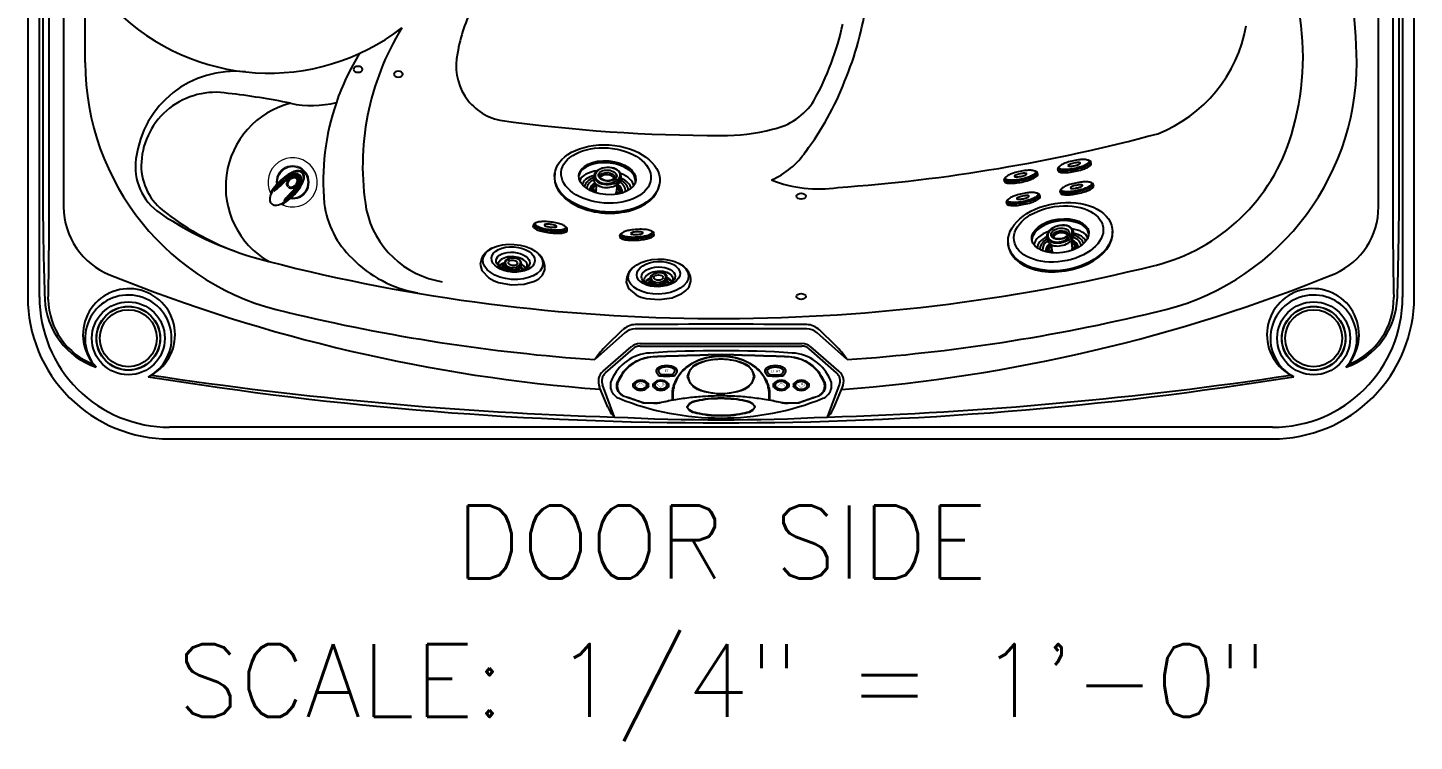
# Model space of a CAD drawing. Extents: x 648 to 724, y 789 to 934.
# Drawn here: x 648 to 724, y 789 to 828.2 of the extents above; entities that cross this region are included whole.
import ezdxf
from ezdxf.enums import TextEntityAlignment as Align

# ---------------------------------------------------------------- set-up
doc = ezdxf.new("R2010")
doc.units = 0
doc.header["$MEASUREMENT"] = 0
for name, color, linetype in [('1', 4, 'Continuous'), ('1_CYAN', 4, 'Continuous'), ('2', 7, 'Continuous'), ('DIM', 3, 'Continuous')]:
    doc.layers.add(name, color=color, linetype=linetype)
doc.styles.add('SIMPLEX', font='simplex')

# ---------------------------------------------------------------- blocks, each defined once
blk = doc.blocks.new('AIRVALVE')
at = {"layer": '1', "color": 3}
for points in [[(0, -0.361, -0.315142), (-0.226, -0.203, -0.18995), (-0.227, 0.196, -0.321841), (0, 0.358, -0.321841)], [(0, -0.301, -0.313827), (-0.177, -0.179, -0.191301), (-0.177, 0.18, -0.313824), (0, 0.302, -0.313824)], [(0, -0.361, 0.315142), (0.226, -0.203, 0.18995), (0.226, 0.196, 0.321841), (0, 0.358, 0.321841)], [(0, -0.301, 0.313827), (0.176, -0.179, 0.191301), (0.177, 0.18, 0.313824), (0, 0.302, 0.313824)]]:
    blk.add_lwpolyline(points, format="xyb", dxfattribs=at)
at = {"layer": '1', "color": 2, "linetype": 'Continuous', "lineweight": 0}
for centre, start, end in [((-0.001, 0), 89.9806, 250.90392), ((0, 0), 289.09608, 90.0194)]:
    blk.add_arc(centre, 1.35, start, end, dxfattribs=at)
at = {"layer": '1', "color": 3, "lineweight": 0}
for centre, radius, start, end in [((-0.001, 0), 0.904, 89.97102, 234.01576), ((-0.001, 0), 0.846, 89.96905, 230.78501), ((0, 0), 0.904, 305.98424, 90.02898), ((0, 0), 0.846, 309.21499, 90.03095)]:
    blk.add_arc(centre, radius, start, end, dxfattribs=at)
at = {"layer": '1', "color": 3}
for centre, radius, start, end in [((-0.001, 0.449), 0.316, 89.94361, 140.76635), ((0, 0.449), 0.316, 39.23365, 90.05639), ((2.301, -0.493), 2.841, 162.11396, 183.2782), ((1.83, -0.428), 2.334, 157.81693, 183.07476), ((0.288, 0.156), 0.727, 137.31549, 162.11396), ((0.861, -0.196), 1.249, 149.36098, 174.27523), ((0.285, 0.168), 0.679, 134.65354, 155.22065), ((-4.441, 0.724), 4.188, 348.96815, 350.97569), ((0.802, -0.203), 1.125, 159.56857, 175.73155), ((0.319, -0.032), 0.632, 154.59839, 170.97569), ((0.075, 0.068), 0.349, 134.63006, 159.56857), ((0.537, -0.136), 0.873, 146.16875, 154.59839), ((-0.001, 0.314), 0.247, 89.91472, 149.36098), ((-0.001, 0.458), 0.271, 89.8214, 134.65354), ((0, 0.224), 0.227, 90.0848, 146.16875), ((0.016, 0.128), 0.266, 93.75228, 134.63006), ((0, 0.458), 0.271, 45.34646, 90.1786), ((0, 0.314), 0.247, 30.63902, 90.08528), ((-0.001, 0.224), 0.227, 33.83125, 89.9152), ((-0.017, 0.128), 0.266, 45.36994, 86.24772), ((-0.076, 0.068), 0.349, 20.43143, 45.36994), ((-0.538, -0.136), 0.873, 25.40161, 33.83125), ((-0.286, 0.168), 0.679, 24.77935, 45.34646), ((-0.862, -0.196), 1.249, 5.72477, 30.63902), ((-0.289, 0.156), 0.727, 17.88604, 42.68451), ((-0.319, -0.032), 0.632, 9.02431, 25.40161), ((-0.803, -0.203), 1.125, 4.26845, 20.43143), ((4.441, 0.724), 4.188, 189.02431, 191.03185), ((-1.831, -0.428), 2.334, 356.92524, 22.18307), ((-2.301, -0.493), 2.841, 356.7218, 17.88604), ((2.713, -0.478), 3.255, 184.45422, 194.17781), ((2.224, -0.515), 2.725, 180.81595, 195.49048), ((4.917, -0.603), 5.325, 174.27523, 183.12651), ((-6.839, -0.536), 6.484, 355.74511, 1.00015), ((-2.094, -0.715), 1.752, 350.21737, 359.77232), ((2.459, -0.449), 2.815, 172.41759, 179.46911), ((10.219, -0.764), 10.561, 178.1966, 179.77232), ((6.947, -0.661), 7.288, 175.73155, 178.1966), ((-6.948, -0.661), 7.288, 1.8034, 4.26845), ((-2.46, -0.449), 2.815, 0.53089, 7.58241), ((-10.22, -0.764), 10.561, 0.22768, 1.8034), ((2.093, -0.715), 1.752, 180.22768, 189.78263), ((6.838, -0.536), 6.484, 178.99985, 184.25489), ((-4.918, -0.603), 5.325, 356.87349, 5.72477), ((-2.225, -0.515), 2.725, 344.50952, 359.18405), ((-2.714, -0.478), 3.255, 345.82219, 355.54578), ((-0.438, -1.262), 0.0149, 250.80834, 302.59821), ((-0.438, -1.261), 0.0152, 302.50143, 335.00195), ((-0.414, -1.27), 0.0106, 81.60454, 167.3023), ((-0.445, -1.375), 0.119, 70.118, 74.27861), ((-0.41, -1.276), 0.0151, 21.31497, 66.32225), ((0.207, -1.099), 0.626, 193.27132, 228.31787), ((0.602, -0.839), 1.003, 183.12651, 190.4498), ((-0.355, -1.015), 0.0297, 190.4498, 209.09317), ((-0.338, -1.006), 0.0492, 209.09317, 215.39782), ((-0.376, -1.032), 0.00301, 215.39782, 350.87789), ((-0.409, -1.014), 0.0406, 333.00102, 349.59221), ((-0.208, -1.099), 0.626, 311.68213, 346.72868), ((0.408, -1.014), 0.0406, 190.40779, 206.99898), ((0.375, -1.032), 0.00301, 189.12211, 324.60218), ((0.337, -1.006), 0.0492, 324.60218, 330.90683), ((0.354, -1.015), 0.0297, 330.90683, 349.5502), ((-0.603, -0.839), 1.003, 349.5502, 356.87349), ((0.409, -1.276), 0.0151, 113.67775, 158.68503), ((0.444, -1.375), 0.119, 105.72139, 109.882), ((0.413, -1.27), 0.0106, 12.6977, 98.39546), ((0.437, -1.261), 0.0152, 204.99805, 237.49857), ((0.437, -1.262), 0.0149, 237.40179, 289.19166), ((-0.001, -1.348), 0.301, 226.35926, 270.08697), ((0, -1.348), 0.301, 269.91303, 313.64074)]:
    blk.add_arc(centre, radius, start, end, dxfattribs=at)
blk = doc.blocks.new('MINI')
at = {"layer": '1', "color": 3}
for p, q in [((0.223, 0.931), (0.327, 0.931)), ((0.391, 0.895), (0.44, 0.828)), ((0.391, 0.895), (0.391, 0.895)), ((0.223, -0.932), (0.327, -0.932)), ((0.327, -0.932), (0.327, -0.932)), ((0.386, -0.902), (0.441, -0.828))]:
    blk.add_line(p, q, dxfattribs=at)
for points in [[(0.223, 0.931, 0.267867), (0.159, 0.895, 0.072378), (0.065, 0.659, 0.034036), (0.019, 0.384, 0.024706), (0, 0, 0.024706), (0.019, -0.384, 0.034036), (0.065, -0.659, 0.072378), (0.159, -0.895, 0.267867), (0.223, -0.932, 0.267867)], [(0.391, 0.895, 0.267867), (0.327, 0.931, 0.267867), (0.264, 0.895, 0.072378), (0.17, 0.659, 0.034036), (0.123, 0.384, 0.024706), (0.104, 0, 0.024706), (0.123, -0.384, 0.034036), (0.17, -0.659, 0.072378), (0.264, -0.895, 0.267867), (0.327, -0.932, 0.267867)], [(0.327, -0.932, 0.238458), (0.386, -0.902, 0.072378)]]:
    blk.add_lwpolyline(points, format="xyb", dxfattribs=at)
for points in [[(0.386, -0.855, 0.267867), (0.445, -0.822, 0.072378), (0.531, -0.605, 0.034036), (0.574, -0.352, 0.024706), (0.591, 0, 0.024706), (0.574, 0.352, 0.034036), (0.531, 0.605, 0.072378), (0.445, 0.822, 0.267867), (0.386, 0.855, 0.267867), (0.328, 0.822, 0.072378), (0.242, 0.605, 0.034036), (0.199, 0.352, 0.024706), (0.182, 0, 0.024706), (0.199, -0.352, 0.034036), (0.242, -0.605, 0.072378), (0.328, -0.822, 0.267867)], [(0.388, 0.343, 0.280852), (0.368, 0.331, 0.066452), (0.337, 0.244, 0.030521), (0.321, 0.143, 0.022038), (0.315, 0.003, 0.022038), (0.321, -0.137, 0.030521), (0.337, -0.238, 0.066452), (0.368, -0.325, 0.280852), (0.388, -0.337, 0.280852), (0.408, -0.325, 0.066452), (0.439, -0.238, 0.030521), (0.454, -0.137, 0.022038), (0.46, 0.003, 0.022038), (0.454, 0.143, 0.030521), (0.439, 0.244, 0.066452), (0.408, 0.331, 0.280852)]]:
    blk.add_lwpolyline(points, format="xyb", close=True, dxfattribs=at)
blk = doc.blocks.new('LJET')
at = {"layer": '1', "color": 3}
for p, q in [((-2.143, -0.4), (-1.929, -0.301)), ((-1.616, -0.328), (-1.229, -0.136)), ((-1.031, -1.293), (-0.779, -1.168)), ((-1.359, -1.649), (-1.204, -1.578))]:
    blk.add_line(p, q, dxfattribs=at)
for centre, radius, start, end in [((-1.185, -0.242), 0.634, 124.3704, 182.45824), ((-1.11, -0.3), 0.54, 121.87447, 179.97239), ((-1.192, -0.272), 0.388, 109.9312, 183.3398), ((-1.168, -0.258), 0.324, 106.95478, 180.16274), ((-0.946, -0.194), 0.359, 144.22679, 174.98651), ((-1.95, -0.383), 0.00975, 134.22692, 197.81067), ((-1.923, -0.374), 0.0373, 197.81067, 245.44998), ((-1.922, -0.411), 0.0494, 104.00537, 134.22692), ((1.345, 5.821), 7.042, 242.20256, 245.33151), ((-1.86, -0.695), 0.34, 25.56366, 102.51501), ((-1.556, -0.428), 0.155, 255.76078, 264.27013), ((-1.569, -0.57), 0.0126, 258.21186, 332.12829), ((-1.615, -0.554), 0.0616, 339.20527, 5.24169), ((-1.112, -0.23), 0.177, 111.25967, 155.59312), ((-1.128, -0.353), 0.239, 90.62531, 115.05159), ((-0.772, -1.077), 0.425, 229.42267, 296.95298), ((-0.798, -1.006), 0.405, 235.35862, 299.19383), ((-0.781, -1.02), 0.32, 232.31475, 304.59181), ((-0.32, 0.034), 1.313, 248.36851, 257.45527), ((-0.912, -0.836), 0.357, 291.79006, 318.48902), ((-0.73, -0.978), 0.187, 256.63643, 300.2021), ((-0.81, -1.134), 0.554, 230.76771, 292.84214)]:
    blk.add_arc(centre, radius, start, end, dxfattribs=at)
for centre, major_axis, ratio in [((-1.734, -1.107), (-1.139, 2.191), 0.614195), ((-1.666, -0.983), (-0.712, 1.404), 0.589139), ((-1.775, -1.031), (-0.231, 0.443), 0.610172), ((-1.719, -1.01), (-0.181, 0.357), 0.559139)]:
    blk.add_ellipse(centre, major_axis=major_axis, ratio=ratio, dxfattribs=at)
for centre, major_axis, ratio, start_param, end_param in [((-1.564, -0.944), (-0.712, 1.404), 0.589139, 6.281287, 9.305468), ((-1.294, -0.8), (-0.668, 1.35), 0.535637, 0.150745, 1.094175), ((-1.185, -0.735), (-0.591, 1.211), 0.521791, 0.110824, 1.017348), ((-1.105, -0.703), (-0.539, 1.077), 0.599515, 0.044816, 0.920563), ((-1.75, -1.026), (-0.401, 0.62), 0.630636, 5.78793, 11.416508), ((-1.78, -1.039), (-0.401, 0.563), 0.63161, 5.627431, 11.492994), ((-1.6, -0.955), (-0.401, 0.62), 0.630636, 2.982357, 6.275879), ((-1.61, -0.952), (-0.181, 0.357), 0.559139, 0.295266, 2.87691), ((-1.294, -0.8), (-0.668, 1.35), 0.535637, 1.957587, 3.003279), ((-1.185, -0.735), (-0.591, 1.211), 0.521791, 2.159716, 3.091487), ((-1.105, -0.703), (-0.539, 1.077), 0.599515, 2.227435, 3.10684)]:
    blk.add_ellipse(centre, major_axis=major_axis, ratio=ratio, start_param=start_param, end_param=end_param, dxfattribs=at)
at = {"layer": '1_CYAN'}
blk.add_ellipse((-1.63, -0.971), major_axis=(-1.354, 2.552), ratio=0.637723, dxfattribs=at)
blk.add_ellipse((-1.574, -0.949), major_axis=(-1.354, 2.552), ratio=0.637723, start_param=3.056662, end_param=6.230777, dxfattribs=at)
blk = doc.blocks.new('MJET')
at = {"layer": '1', "color": 3}
for p, q in [((-0.946, -0.157), (-0.852, -0.104)), ((-0.554, -0.74), (-0.502, -0.71))]:
    blk.add_line(p, q, dxfattribs=at)
at = {"layer": '1'}
blk.add_lwpolyline([(0.046, -2.04), (0.288, -1.764), (0.39, -1.23, 0.071169), (0.294, -0.656), (0, 0), (-0.436, 0.572), (-0.895, 0.93, 0.106361), (-1.412, 1.095), (-1.729, 1.037)], format="xyb", dxfattribs=at)
for centre, radius, start, end in [((-1.222, 0.134), 1.036, 119.32075, 174.577), ((-0.481, -1.132), 1.05, 236.77366, 300.13916)]:
    blk.add_arc(centre, radius, start, end, dxfattribs=at)
at = {"layer": '1', "color": 3}
for centre, radius, start, end in [((-0.134, -0.092), 0.966, 169.37552, 182.70874), ((-0.077, -0.06), 0.966, 172.98069, 184.56908), ((-1.256, -0.243), 0.0367, 125.71307, 173.09878), ((-1.077, -0.503), 0.352, 100.39954, 124.64299), ((-1.136, -0.322), 0.165, 61.48179, 91.53667), ((-1.07, -0.2), 0.0266, 348.28635, 61.48179), ((-0.134, -0.092), 0.966, 238.87465, 251.05671), ((-0.077, -0.06), 0.966, 237.3676, 247.16343)]:
    blk.add_arc(centre, radius, start, end, dxfattribs=at)
at = {"layer": '1'}
blk.add_ellipse((-1.085, -0.649), major_axis=(-0.847, 1.421), ratio=0.582043, dxfattribs=at)
at = {"layer": '1', "color": 3}
for centre, major_axis, ratio in [((-1.202, -0.713), (-0.617, 1.016), 0.582633), ((-1.093, -0.651), (-0.462, 0.802), 0.562663), ((-1.041, -0.616), (-0.255, 0.321), 0.687109), ((-1.04, -0.617), (-0.121, 0.22), 0.601926)]:
    blk.add_ellipse(centre, major_axis=major_axis, ratio=ratio, dxfattribs=at)
for centre, major_axis, ratio, start_param, end_param in [((-0.931, -0.553), (-0.427, 0.679), 0.579291, 6.026519, 9.533585), ((-0.678, -0.427), (-0.427, 0.679), 0.579291, 6.578896, 7.179786), ((-0.644, -0.404), (-0.427, 0.679), 0.579291, 6.646969, 7.192996), ((-1.006, -0.596), (-0.285, 0.376), 0.697464, 6.107579, 11.857587), ((-1.168, -0.222), (-0.124, -0.017), 0.236606, 6.126494, 9.424778), ((-0.941, -0.561), (-0.285, 0.376), 0.697464, 2.921818, 6.286736), ((-0.678, -0.427), (-0.427, 0.679), 0.579291, 8.429339, 8.995074), ((-0.644, -0.404), (-0.427, 0.679), 0.579291, 8.436954, 8.937403)]:
    blk.add_ellipse(centre, major_axis=major_axis, ratio=ratio, start_param=start_param, end_param=end_param, dxfattribs=at)
blk = doc.blocks.new('2010GLOW')
at = {"layer": '1'}
for points in [[(33.627, 3.081), (33.407, 2.882), (33.407, 2.905), (33.627, 3.1), (33.846, 2.905), (33.846, 2.882)], [(34.879, 3.021), (34.848, 3.021), (34.848, 2.992), (34.883, 2.992), (34.883, 2.983), (34.837, 2.983), (34.837, 3.064), (34.881, 3.064), (34.881, 3.055), (34.848, 3.055), (34.848, 3.03), (34.879, 3.03)], [(35.036, 3.729), (34.984, 3.729), (34.984, 3.681), (35.042, 3.681), (35.042, 3.666), (34.966, 3.666), (34.966, 3.801), (35.039, 3.801), (35.039, 3.786), (34.984, 3.786), (34.984, 3.744), (35.036, 3.744)], [(35.09, 3.786), (35.049, 3.786), (35.049, 3.801), (35.149, 3.801), (35.149, 3.786), (35.108, 3.786), (35.108, 3.666), (35.09, 3.666)], [(40.789, 3.786), (40.806, 3.786), (40.806, 3.666), (40.864, 3.666), (40.864, 3.651), (40.789, 3.651)], [(40.901, 3.786), (40.901, 3.651), (40.883, 3.651), (40.883, 3.786)], [(41.078, 3.786), (41.078, 3.73), (41.143, 3.73), (41.143, 3.786), (41.161, 3.786), (41.161, 3.651), (41.143, 3.651), (41.143, 3.714), (41.078, 3.714), (41.078, 3.651), (41.06, 3.651), (41.06, 3.786)], [(41.346, 3.064), (41.126, 2.866), (41.126, 2.889), (41.346, 3.083), (41.566, 2.889), (41.566, 2.866)], [(41.216, 3.771), (41.175, 3.771), (41.175, 3.786), (41.275, 3.786), (41.275, 3.771), (41.234, 3.771), (41.234, 3.651), (41.216, 3.651)], [(42.428, 3.046), (42.472, 3.046), (42.472, 3.037), (42.439, 3.037), (42.439, 3.01), (42.469, 3.01), (42.469, 3.002), (42.439, 3.002), (42.439, 2.965), (42.428, 2.965)], [(42.487, 3.046), (42.53, 3.046), (42.53, 3.037), (42.497, 3.037), (42.497, 3.01), (42.528, 3.01), (42.528, 3.002), (42.497, 3.002), (42.497, 2.965), (42.487, 2.965)], [(33.773, 2.882), (33.742, 2.882), (33.742, 2.852), (33.777, 2.852), (33.777, 2.844), (33.731, 2.844), (33.731, 2.925), (33.775, 2.925), (33.775, 2.916), (33.742, 2.916), (33.742, 2.89), (33.773, 2.89)], [(34.73, 2.828), (34.511, 3.026), (34.511, 3.003), (34.73, 2.808), (34.95, 3.003), (34.95, 3.026)], [(42.439, 2.809), (42.219, 3.007), (42.219, 2.985), (42.439, 2.79), (42.659, 2.985), (42.659, 3.007)]]:
    blk.add_hatch(color=3, dxfattribs=at).paths.add_polyline_path(points)
at = {"layer": '1', "linetype": 'Continuous'}
for p, q in [((35.368, 2.146), (35.373, 2.147)), ((35.38, 2.162), (35.381, 2.158)), ((40.69, 2.162), (40.689, 2.158)), ((40.702, 2.146), (40.697, 2.147))]:
    blk.add_line(p, q, dxfattribs=at)
at = {"layer": '1', "color": 3}
blk.add_arc((15.59, 13.825), 4.731, 104.29762, 239.96984, dxfattribs=at)
at = {"layer": '1', "linetype": 'Continuous'}
for centre, radius, start, end in [((34.284, 2.26), 2.458, 93.77204, 156.7196), ((38.035, -54.617), 59.458, 86.22694, 93.77306), ((41.786, 2.26), 2.458, 23.2804, 86.22793), ((34.666, 3.739), 0.19, 156.27982, 193.85059), ((34.602, 3.767), 0.119, 124.57538, 156.27982), ((35.053, 3.113), 0.914, 55.42462, 124.57538), ((35.504, 3.767), 0.119, 23.7202, 55.42462), ((35.439, 3.739), 0.19, 346.14942, 23.7202), ((40.631, 3.739), 0.19, 156.2798, 193.85058), ((40.566, 3.767), 0.119, 124.57538, 156.2798), ((41.017, 3.113), 0.914, 55.42462, 124.57538), ((41.468, 3.767), 0.119, 23.72018, 55.42462), ((41.404, 3.739), 0.19, 346.14941, 23.72018), ((32.722, 2.932), 0.758, 156.71889, 248.1124), ((33.63, 2.684), 0.542, 41.9354, 138.06459), ((34.736, 2.684), 0.542, 41.93542, 138.06458), ((34.899, 3.796), 0.43, 193.85059, 218.35784), ((34.722, 3.656), 0.204, 218.35784, 263.96369), ((35.053, 6.781), 3.347, 263.96369, 276.03631), ((35.383, 3.656), 0.204, 276.03631, 321.64215), ((35.206, 3.796), 0.43, 321.64215, 346.14941), ((40.864, 3.796), 0.43, 193.85059, 218.35785), ((40.687, 3.656), 0.204, 218.35785, 263.96369), ((41.017, 6.781), 3.347, 263.96369, 276.03631), ((41.334, 2.684), 0.542, 41.93542, 138.06458), ((41.348, 3.656), 0.204, 276.03631, 321.64216), ((41.171, 3.796), 0.43, 321.64216, 346.14941), ((42.44, 2.684), 0.542, 41.93541, 138.0646), ((43.348, 2.932), 0.758, 291.8876, 23.28111), ((33.478, 2.941), 0.282, 168.70979, 191.29019), ((33.63, 3.197), 0.542, 221.9354, 318.0646), ((33.782, 2.941), 0.282, 348.7098, 11.29018), ((34.584, 2.941), 0.282, 168.70978, 191.29019), ((34.736, 3.197), 0.542, 221.93541, 318.06458), ((34.888, 2.941), 0.282, 348.70979, 11.29019), ((41.182, 2.941), 0.282, 168.7098, 191.29022), ((41.334, 3.197), 0.542, 221.93542, 318.06459), ((41.486, 2.941), 0.282, 348.7098, 11.29023), ((42.288, 2.941), 0.282, 168.70981, 191.29021), ((42.44, 3.197), 0.542, 221.93541, 318.0646), ((42.592, 2.941), 0.282, 348.70981, 11.29022), ((38.035, 16.154), 15.008, 248.11105, 291.88895), ((35.371, 2.156), 0.01, 280.33204, 7.04133), ((40.699, 2.156), 0.01, 172.95867, 259.66796)]:
    blk.add_arc(centre, radius, start, end, dxfattribs=at)
at = {"layer": '1', "color": 2, "extrusion": (0, 0, -1)}
for centre in [(18.115, 20.272), (20.332, 20.006)]:
    blk.add_ellipse(centre, major_axis=(-0.25, 0), ratio=0.649149, dxfattribs=at)
at = {"layer": '1', "color": 2}
for centre in [(42.432, 13.311), (42.432, 7.815)]:
    blk.add_ellipse(centre, major_axis=(-0.25, 0), ratio=0.649149, dxfattribs=at)
at = {"layer": '1', "linetype": 'Continuous'}
for points in [[(34.316, 4.529), (35.556, 4.568), (36.795, 4.607), (38.035, 4.645)], [(38.035, 4.62), (36.796, 4.582), (35.557, 4.543), (34.318, 4.504)], [(38.035, 4.645), (39.275, 4.607), (40.514, 4.568), (41.754, 4.529)], [(41.752, 4.504), (40.513, 4.543), (39.274, 4.582), (38.035, 4.62)], [(38.027, 4.529), (38.021, 4.529), (38.016, 4.529), (38.01, 4.529)], [(38.035, 4.529), (38.032, 4.529), (38.03, 4.529), (38.027, 4.529)], [(38.06, 4.529), (38.051, 4.529), (38.043, 4.529), (38.035, 4.529)], [(38.035, 4.398), (38.038, 4.398), (38.04, 4.398), (38.043, 4.398)], [(38.062, 4.373), (38.053, 4.373), (38.044, 4.373), (38.035, 4.373)], [(39.808, 4.003), (39.807, 4.003), (39.805, 4.003), (39.804, 4.003)], [(36.197, 3.428), (36.197, 3.429), (36.197, 3.43), (36.197, 3.43)], [(36.222, 3.432), (36.222, 3.432), (36.222, 3.431), (36.222, 3.43)], [(39.872, 3.43), (39.872, 3.43), (39.872, 3.429), (39.872, 3.428)], [(43.701, 3.164), (43.702, 3.164), (43.702, 3.164), (43.702, 3.163)], [(43.702, 3.163), (43.706, 3.154), (43.709, 3.145), (43.713, 3.135)], [(32.588, 2.398), (32.583, 2.401), (32.578, 2.405), (32.572, 2.409)], [(32.587, 2.429), (32.633, 2.404), (32.679, 2.379), (32.726, 2.354)], [(32.684, 2.344), (32.652, 2.362), (32.62, 2.38), (32.588, 2.398)], [(32.702, 2.336), (32.696, 2.339), (32.69, 2.341), (32.684, 2.344)], [(32.717, 2.33), (32.712, 2.332), (32.707, 2.334), (32.702, 2.336)], [(33.771, 1.969), (33.42, 2.09), (33.068, 2.21), (32.717, 2.33)], [(32.726, 2.354), (33.076, 2.234), (33.427, 2.113), (33.778, 1.993)], [(38.035, 2.36), (38.016, 2.36), (37.996, 2.36), (37.977, 2.36)], [(42.292, 1.993), (42.643, 2.113), (42.993, 2.234), (43.344, 2.354)], [(43.353, 2.33), (43.002, 2.21), (42.65, 2.09), (42.299, 1.969)], [(43.344, 2.354), (43.391, 2.379), (43.437, 2.404), (43.483, 2.429)], [(43.371, 2.337), (43.365, 2.335), (43.359, 2.333), (43.353, 2.33)], [(43.481, 2.397), (43.444, 2.377), (43.407, 2.357), (43.371, 2.337)], [(43.498, 2.409), (43.492, 2.405), (43.487, 2.401), (43.481, 2.397)], [(34.553, 1.947), (34.292, 1.955), (34.032, 1.962), (33.771, 1.969)], [(33.778, 1.993), (34.035, 1.986), (34.292, 1.979), (34.549, 1.972)], [(34.549, 1.972), (34.822, 2.03), (35.095, 2.088), (35.368, 2.146)], [(35.41, 2.128), (35.125, 2.068), (34.84, 2.008), (34.555, 1.948)], [(35.405, 2.165), (35.407, 2.153), (35.408, 2.14), (35.41, 2.128)], [(35.425, 2.127), (35.42, 2.126), (35.415, 2.125), (35.41, 2.125)], [(36.187, 1.732), (36.186, 1.739), (36.186, 1.747), (36.185, 1.754)], [(38.008, 2.229), (38.017, 2.229), (38.026, 2.229), (38.035, 2.229)], [(38.035, 2.229), (38.045, 2.229), (38.054, 2.229), (38.064, 2.229)], [(39.881, 1.786), (39.882, 1.776), (39.884, 1.765), (39.885, 1.754)], [(39.885, 1.745), (39.884, 1.741), (39.884, 1.737), (39.883, 1.734)], [(39.885, 1.754), (39.885, 1.751), (39.885, 1.748), (39.885, 1.745)], [(40.653, 2.129), (40.65, 2.13), (40.648, 2.13), (40.645, 2.131)], [(40.659, 2.125), (40.655, 2.125), (40.65, 2.126), (40.645, 2.127)], [(40.66, 2.128), (40.657, 2.128), (40.655, 2.129), (40.653, 2.129)], [(40.66, 2.128), (40.662, 2.14), (40.663, 2.153), (40.665, 2.165)], [(41.515, 1.948), (41.23, 2.008), (40.945, 2.068), (40.66, 2.128)], [(40.702, 2.146), (40.975, 2.088), (41.248, 2.03), (41.521, 1.972)], [(42.299, 1.969), (42.038, 1.962), (41.778, 1.955), (41.517, 1.947)], [(41.521, 1.972), (41.778, 1.979), (42.035, 1.986), (42.292, 1.993)], [(38.021, 1.279), (38.016, 1.28), (38.011, 1.28), (38.006, 1.28)], [(38.035, 1.279), (38.03, 1.279), (38.026, 1.279), (38.021, 1.279)], [(38.062, 1.28), (38.053, 1.28), (38.044, 1.279), (38.035, 1.279)]]:
    blk.add_open_spline(points, degree=3, dxfattribs=at)
for points, knots in [([(32.368, 3.163), (32.462, 3.34), (32.653, 3.702), (33.117, 4.129), (33.681, 4.437), (34.103, 4.498), (34.313, 4.528)], [0, 0, 0, 0, 0.596517, 1.222078, 1.860273, 2.492129, 2.492129, 2.492129, 2.492129]), ([(34.318, 4.504), (34.109, 4.474), (33.691, 4.413), (33.132, 4.108), (32.673, 3.687), (32.483, 3.328), (32.391, 3.153)], [0, 0, 0, 0, 0.627481, 1.258683, 1.87739, 2.467366, 2.467366, 2.467366, 2.467366]), ([(34.313, 4.528), (34.314, 4.529), (34.315, 4.529), (34.316, 4.529), (34.316, 4.529)], [0, 0, 0, 0, 0.001302863, 0.002605157, 0.002605157, 0.002605157, 0.002605157]), ([(35.38, 2.162), (35.377, 2.192), (35.369, 2.265), (35.363, 2.423), (35.375, 2.637), (35.424, 2.889), (35.535, 3.213), (35.754, 3.585), (36.118, 3.951), (36.55, 4.229), (36.946, 4.388), (37.275, 4.476), (37.526, 4.522), (37.738, 4.544), (37.886, 4.552), (37.971, 4.554), (38.014, 4.554), (38.035, 4.554)], [0, 0, 0, 0, 0.089998, 0.218213, 0.474629, 0.731067, 0.987461, 1.498931, 2.009974, 2.520512, 3.030569, 3.285567, 3.540512, 3.795442, 3.922881, 3.986577, 4.050249, 4.050249, 4.050249, 4.050249]), ([(38.01, 4.529), (37.997, 4.529), (37.963, 4.529), (37.887, 4.527), (37.74, 4.519), (37.53, 4.497), (37.281, 4.451), (36.955, 4.365), (36.562, 4.206), (36.134, 3.931), (35.774, 3.57), (35.558, 3.202), (35.448, 2.883), (35.399, 2.634), (35.388, 2.422), (35.394, 2.266), (35.402, 2.195), (35.405, 2.165)], [0, 0, 0, 0, 0.038517, 0.101775, 0.228327, 0.481427, 0.734456, 0.987441, 1.493091, 1.998568, 2.503799, 3.00878, 3.261772, 3.514793, 3.767848, 3.894433, 3.983265, 3.983265, 3.983265, 3.983265]), ([(36.197, 3.43), (36.264, 3.608), (36.423, 4.032), (37.181, 4.33), (37.732, 4.374), (38.035, 4.398)], [0, 0, 0, 0, 0.550652, 1.309438, 2.231721, 2.231721, 2.231721, 2.231721]), ([(38.035, 4.373), (37.801, 4.361), (37.359, 4.336), (36.788, 4.139), (36.335, 3.853), (36.257, 3.56), (36.222, 3.432)], [0, 0, 0, 0, 0.697318, 1.319854, 1.817814, 2.202545, 2.202545, 2.202545, 2.202545]), ([(38.035, 4.554), (38.056, 4.554), (38.099, 4.554), (38.184, 4.552), (38.332, 4.544), (38.544, 4.522), (38.795, 4.476), (39.123, 4.388), (39.52, 4.229), (39.952, 3.951), (40.316, 3.585), (40.535, 3.213), (40.646, 2.889), (40.695, 2.637), (40.707, 2.423), (40.701, 2.265), (40.693, 2.192), (40.69, 2.162)], [0, 0, 0, 0, 0.063672, 0.127368, 0.254807, 0.509737, 0.764682, 1.01968, 1.529737, 2.040275, 2.551318, 3.062788, 3.319182, 3.57562, 3.832036, 3.960251, 4.050249, 4.050249, 4.050249, 4.050249]), ([(38.043, 4.398), (38.343, 4.374), (38.892, 4.328), (39.647, 4.032), (39.806, 3.608), (39.872, 3.43)], [0, 0, 0, 0, 0.914184, 1.672969, 2.223622, 2.223622, 2.223622, 2.223622]), ([(40.665, 2.165), (40.668, 2.195), (40.676, 2.266), (40.682, 2.422), (40.67, 2.634), (40.622, 2.883), (40.512, 3.202), (40.296, 3.57), (39.936, 3.931), (39.508, 4.206), (39.115, 4.365), (38.789, 4.451), (38.54, 4.497), (38.33, 4.519), (38.183, 4.527), (38.106, 4.529), (38.072, 4.529), (38.06, 4.529)], [0, 0, 0, 0, 0.08885, 0.215435, 0.46849, 0.721512, 0.974503, 1.479484, 1.984715, 2.490192, 2.995842, 3.248828, 3.501856, 3.754956, 3.881508, 3.944766, 3.98336, 3.98336, 3.98336, 3.98336]), ([(39.847, 3.43), (39.813, 3.559), (39.736, 3.852), (39.282, 4.139), (38.72, 4.333), (38.287, 4.36), (38.062, 4.373)], [0, 0, 0, 0, 0.386345, 0.884306, 1.506842, 2.176937, 2.176937, 2.176937, 2.176937]), ([(43.679, 3.153), (43.586, 3.328), (43.397, 3.687), (42.938, 4.108), (42.379, 4.413), (41.961, 4.474), (41.752, 4.504)], [0, 0, 0, 0, 0.589976, 1.208683, 1.839885, 2.467366, 2.467366, 2.467366, 2.467366]), ([(41.754, 4.529), (41.754, 4.529), (41.755, 4.529), (41.756, 4.529), (41.757, 4.528)], [0, 0, 0, 0, 0.001302308, 0.002605181, 0.002605181, 0.002605181, 0.002605181]), ([(41.757, 4.528), (41.966, 4.498), (42.388, 4.437), (42.953, 4.129), (43.416, 3.703), (43.608, 3.341), (43.701, 3.164)], [0, 0, 0, 0, 0.631856, 1.270051, 1.895613, 2.490835, 2.490835, 2.490835, 2.490835]), ([(32.572, 2.409), (32.519, 2.456), (32.415, 2.55), (32.329, 2.744), (32.302, 2.957), (32.346, 3.093), (32.368, 3.163)], [0, 0, 0, 0, 0.2108939, 0.4159266, 0.6230506, 0.8402115, 0.8402115, 0.8402115, 0.8402115]), ([(32.391, 3.153), (32.369, 3.086), (32.328, 2.955), (32.353, 2.751), (32.436, 2.564), (32.536, 2.474), (32.587, 2.429)], [0, 0, 0, 0, 0.2084774, 0.4073137, 0.6041431, 0.806603, 0.806603, 0.806603, 0.806603]), ([(33.201, 2.996), (33.204, 3.005), (33.209, 3.024), (33.221, 3.039), (33.227, 3.047)], [0, 0, 0, 0, 0.02872002, 0.05743002, 0.05743002, 0.05743002, 0.05743002]), ([(34.033, 3.047), (34.039, 3.039), (34.051, 3.024), (34.056, 3.005), (34.059, 2.996)], [0, 0, 0, 0, 0.02872093, 0.05743008, 0.05743008, 0.05743008, 0.05743008]), ([(34.307, 2.996), (34.31, 3.005), (34.315, 3.024), (34.327, 3.039), (34.333, 3.047)], [0, 0, 0, 0, 0.02870914, 0.05743002, 0.05743002, 0.05743002, 0.05743002]), ([(35.139, 3.047), (35.145, 3.039), (35.157, 3.024), (35.162, 3.005), (35.165, 2.996)], [0, 0, 0, 0, 0.02871005, 0.05743009, 0.05743009, 0.05743009, 0.05743009]), ([(38.035, 2.462), (37.732, 2.487), (37.181, 2.531), (36.424, 2.829), (36.265, 3.251), (36.197, 3.428)], [0, 0, 0, 0, 0.922283, 1.681068, 2.229237, 2.229237, 2.229237, 2.229237]), ([(36.222, 3.43), (36.256, 3.302), (36.334, 3.009), (36.788, 2.722), (37.358, 2.525), (37.801, 2.5), (38.035, 2.487)], [0, 0, 0, 0, 0.386345, 0.884306, 1.506842, 2.20416, 2.20416, 2.20416, 2.20416]), ([(38.035, 2.487), (38.269, 2.5), (38.711, 2.525), (39.282, 2.722), (39.736, 3.009), (39.813, 3.302), (39.847, 3.43)], [0, 0, 0, 0, 0.697318, 1.319854, 1.817814, 2.20416, 2.20416, 2.20416, 2.20416]), ([(39.872, 3.428), (39.805, 3.251), (39.645, 2.829), (38.889, 2.531), (38.338, 2.487), (38.035, 2.462)], [0, 0, 0, 0, 0.548039, 1.306825, 2.229108, 2.229108, 2.229108, 2.229108]), ([(40.905, 2.996), (40.908, 3.005), (40.913, 3.024), (40.925, 3.039), (40.931, 3.047)], [0, 0, 0, 0, 0.02870974, 0.05743006, 0.05743006, 0.05743006, 0.05743006]), ([(41.737, 3.047), (41.743, 3.039), (41.755, 3.024), (41.76, 3.005), (41.763, 2.996)], [0, 0, 0, 0, 0.02870999, 0.05742998, 0.05742998, 0.05742998, 0.05742998]), ([(42.011, 2.996), (42.014, 3.005), (42.019, 3.024), (42.031, 3.039), (42.037, 3.047)], [0, 0, 0, 0, 0.02870974, 0.05743005, 0.05743005, 0.05743005, 0.05743005]), ([(42.843, 3.047), (42.849, 3.039), (42.861, 3.024), (42.866, 3.005), (42.868, 2.996)], [0, 0, 0, 0, 0.02870999, 0.05742998, 0.05742998, 0.05742998, 0.05742998]), ([(43.483, 2.429), (43.534, 2.474), (43.634, 2.564), (43.717, 2.751), (43.742, 2.955), (43.7, 3.086), (43.679, 3.153)], [0, 0, 0, 0, 0.20246, 0.3992894, 0.5981256, 0.806603, 0.806603, 0.806603, 0.806603]), ([(43.713, 3.135), (43.73, 3.075), (43.766, 2.947), (43.741, 2.744), (43.655, 2.549), (43.551, 2.456), (43.498, 2.409)], [0, 0, 0, 0, 0.1876508, 0.3947748, 0.5998075, 0.8107014, 0.8107014, 0.8107014, 0.8107014]), ([(33.227, 2.834), (33.221, 2.842), (33.209, 2.857), (33.204, 2.876), (33.201, 2.885)], [0, 0, 0, 0, 0.02872092, 0.05743006, 0.05743006, 0.05743006, 0.05743006]), ([(34.059, 2.885), (34.056, 2.876), (34.051, 2.857), (34.039, 2.842), (34.033, 2.834)], [0, 0, 0, 0, 0.02872064, 0.05743001, 0.05743001, 0.05743001, 0.05743001]), ([(34.333, 2.834), (34.327, 2.842), (34.315, 2.857), (34.31, 2.876), (34.307, 2.885)], [0, 0, 0, 0, 0.02871004, 0.05743006, 0.05743006, 0.05743006, 0.05743006]), ([(35.165, 2.885), (35.162, 2.876), (35.157, 2.857), (35.145, 2.842), (35.139, 2.834)], [0, 0, 0, 0, 0.02870975, 0.05743002, 0.05743002, 0.05743002, 0.05743002]), ([(37.977, 2.36), (37.691, 2.354), (37.12, 2.341), (36.267, 2.263), (35.705, 2.172), (35.425, 2.127)], [0, 0, 0, 0, 0.856212, 1.714883, 2.564935, 2.564935, 2.564935, 2.564935]), ([(40.645, 2.127), (40.358, 2.173), (39.783, 2.266), (38.911, 2.344), (38.327, 2.355), (38.035, 2.36)], [0, 0, 0, 0, 0.869651, 1.747677, 2.623124, 2.623124, 2.623124, 2.623124]), ([(40.931, 2.834), (40.925, 2.842), (40.913, 2.857), (40.908, 2.876), (40.905, 2.885)], [0, 0, 0, 0, 0.02870999, 0.05742998, 0.05742998, 0.05742998, 0.05742998]), ([(41.763, 2.885), (41.76, 2.876), (41.755, 2.857), (41.743, 2.842), (41.737, 2.834)], [0, 0, 0, 0, 0.02870911, 0.05743003, 0.05743003, 0.05743003, 0.05743003]), ([(42.037, 2.834), (42.031, 2.842), (42.019, 2.857), (42.014, 2.876), (42.011, 2.885)], [0, 0, 0, 0, 0.02870999, 0.05742997, 0.05742997, 0.05742997, 0.05742997]), ([(42.868, 2.885), (42.866, 2.876), (42.861, 2.857), (42.849, 2.842), (42.843, 2.834)], [0, 0, 0, 0, 0.02870911, 0.05743002, 0.05743002, 0.05743002, 0.05743002]), ([(34.555, 1.948), (34.555, 1.948), (34.554, 1.948), (34.553, 1.947), (34.553, 1.947)], [0, 0, 0, 0, 0.001309312, 0.002618325, 0.002618325, 0.002618325, 0.002618325]), ([(35.425, 2.131), (35.422, 2.13), (35.417, 2.129), (35.412, 2.128), (35.41, 2.128)], [0, 0, 0, 0, 0.0075072, 0.01501348, 0.01501348, 0.01501348, 0.01501348]), ([(35.41, 2.128), (35.41, 2.128), (35.41, 2.127), (35.41, 2.126), (35.41, 2.125), (35.41, 2.125), (35.41, 2.125)], [0, 0, 0, 0, 0.000867216, 0.001734459, 0.00260173, 0.003469027, 0.003469027, 0.003469027, 0.003469027]), ([(36.16, 1.754), (36.203, 1.824), (36.324, 2.022), (36.778, 2.125), (37.345, 2.239), (37.794, 2.249), (38.035, 2.254)], [0, 0, 0, 0, 0.23871, 0.676332, 1.294207, 2.012747, 2.012747, 2.012747, 2.012747]), ([(38.035, 1.254), (37.794, 1.26), (37.345, 1.27), (36.778, 1.384), (36.324, 1.487), (36.203, 1.685), (36.16, 1.754)], [0, 0, 0, 0, 0.718545, 1.33642, 1.774042, 2.012752, 2.012752, 2.012752, 2.012752]), ([(36.185, 1.754), (36.227, 1.821), (36.349, 2.011), (36.796, 2.106), (37.346, 2.214), (37.779, 2.224), (38.008, 2.229)], [0, 0, 0, 0, 0.229942, 0.65956, 1.268511, 1.950955, 1.950955, 1.950955, 1.950955]), ([(38.006, 1.28), (37.778, 1.285), (37.346, 1.296), (36.793, 1.401), (36.36, 1.5), (36.23, 1.674), (36.187, 1.732)], [0, 0, 0, 0, 0.680236, 1.289188, 1.718806, 1.929831, 1.929831, 1.929831, 1.929831]), ([(38.035, 2.254), (38.276, 2.249), (38.725, 2.239), (39.292, 2.125), (39.746, 2.022), (39.867, 1.824), (39.91, 1.754)], [0, 0, 0, 0, 0.71854, 1.336414, 1.774037, 2.012746, 2.012746, 2.012746, 2.012746]), ([(39.91, 1.754), (39.867, 1.685), (39.746, 1.487), (39.292, 1.384), (38.725, 1.27), (38.276, 1.26), (38.035, 1.254)], [0, 0, 0, 0, 0.23871, 0.676332, 1.294207, 2.012742, 2.012742, 2.012742, 2.012742]), ([(39.883, 1.734), (39.84, 1.675), (39.711, 1.5), (39.276, 1.402), (38.724, 1.296), (38.291, 1.285), (38.062, 1.28)], [0, 0, 0, 0, 0.212665, 0.642283, 1.251235, 1.932944, 1.932944, 1.932944, 1.932944]), ([(38.064, 2.229), (38.292, 2.224), (38.724, 2.213), (39.277, 2.108), (39.705, 2.009), (39.838, 1.84), (39.881, 1.786)], [0, 0, 0, 0, 0.680008, 1.28896, 1.718578, 1.921295, 1.921295, 1.921295, 1.921295]), ([(40.659, 2.125), (40.66, 2.125), (40.66, 2.125), (40.66, 2.126), (40.66, 2.127), (40.66, 2.128), (40.66, 2.128)], [0, 0, 0, 0, 0.000867299, 0.001734572, 0.002601817, 0.003469036, 0.003469036, 0.003469036, 0.003469036]), ([(41.517, 1.947), (41.517, 1.947), (41.516, 1.948), (41.515, 1.948), (41.515, 1.948)], [0, 0, 0, 0, 0.001309006, 0.002618328, 0.002618328, 0.002618328, 0.002618328])]:
    blk.add_open_spline(points, degree=3, knots=knots, dxfattribs=at)
at = {"layer": '1_CYAN', "color": 4}
for p, q in [((0, 76.285), (0, 7.785)), ((76.07, 7.785), (76.07, 76.285)), ((7.785, 0), (68.285, 0))]:
    blk.add_line(p, q, dxfattribs=at)
at = {"layer": '1_CYAN', "color": 3}
for p, q in [((0.641, 7.785), (0.641, 76.285)), ((75.429, 76.285), (75.429, 7.785)), ((0.828, 60.785), (0.828, 12.724)), ((1.181, 12.724), (1.181, 60.785)), ((1.962, 60.785), (1.962, 12.724)), ((74.108, 12.724), (74.108, 60.785)), ((74.889, 60.785), (74.889, 12.724)), ((75.242, 12.724), (75.242, 60.785)), ((3.16, 20.647), (3.16, 31.973)), ((32.758, 5.822), (31.112, 4.351)), ((31.755, 5.126), (32.636, 5.978)), ((42.737, 6.041), (33.332, 6.041)), ((44.958, 4.351), (43.312, 5.822)), ((44.315, 5.126), (43.434, 5.978)), ((31.563, 3.718), (33.104, 5.05)), ((31.697, 3.617), (33.207, 4.944)), ((33.593, 5.232), (42.477, 5.232)), ((33.597, 5.091), (42.473, 5.091)), ((44.373, 3.617), (42.863, 4.944)), ((44.507, 3.718), (42.966, 5.05)), ((3.75, 3.937), (3.621, 4.088)), ((72.32, 3.937), (72.449, 4.088)), ((6.616, 3.413), (6.779, 3.501)), ((69.454, 3.413), (69.291, 3.501)), ((31.829, 1.737), (31.372, 2.838)), ((32.189, 1.203), (31.535, 2.96)), ((43.881, 1.203), (44.535, 2.96)), ((44.241, 1.737), (44.698, 2.838)), ((68.285, 0.641), (7.785, 0.641))]:
    blk.add_line(p, q, dxfattribs=at)
at = {"layer": '1_CYAN', "color": 4}
for centre, radius in [((5.52, 5.52), 2), ((5.52, 5.52), 1.741), ((70.55, 5.52), 2), ((70.55, 5.52), 1.741)]:
    blk.add_circle(centre, radius, dxfattribs=at)
at = {"layer": '1_CYAN', "color": 3}
for centre, radius in [((5.52, 5.52), 1.75), ((5.52, 5.52), 1.567), ((70.55, 5.52), 1.75), ((70.55, 5.52), 1.567)]:
    blk.add_circle(centre, radius, dxfattribs=at)
for centre, radius, start, end in [((32.828, 19.911), 40.089, 1.05144, 22.67417), ((32.078, 19.767), 8.611, 152.27403, 170.78231), ((27.598, 26.707), 18.629, 337.57009, 351.68937), ((13.233, 32.004), 11.942, 225.19553, 307.67963), ((55.387, 20.945), 14.579, 343.02192, 10.19975), ((32.783, 14.968), 14.408, 148.23921, 189.50575), ((29.825, 25.969), 15.233, 330.85731, 347.82807), ((59.135, 24.038), 7.837, 291.38123, 349.80027), ((17.174, 20.652), 14.014, 180.0234, 257.85029), ((29.561, 14.118), 13.355, 148.24334, 161.03348), ((26.557, 20.461), 3.057, 167.02746, 257.57578), ((58.896, 20.652), 14.014, 282.14971, 359.9766), ((11.35, 14.713), 5.451, 83.78333, 173.06057), ((29.457, 25.622), 16.5, 323.26669, 338.59135), ((10.307, 14.928), 4.083, 80.27668, 176.29989), ((6.668, -19.379), 38.576, 78.40397, 83.55591), ((15.572, 23.744), 5.458, 257.83543, 284.42121), ((29.55, 14.124), 13.342, 161.04501, 185.22215), ((40.127, 20.472), 3.565, 281.94168, 327.38826), ((38.035, 105.413), 88.771, 262.14237, 269.9998), ((38.185, 27.251), 10.61, 269.18806, 284.62869), ((37.973, 105.925), 92.362, 274.01329, 285.07365), ((59.291, 19.674), 10.475, 284.1171, 343.43551), ((8.97, 14.921), 3.064, 171.54247, 236.091), ((39.035, 18.251), 4.418, 293.64496, 325.57738), ((9.351, 14.99), 3.125, 176.29989, 231.3124), ((43.404, 20.844), 7.13, 248.64511, 278.33527), ((244.483, 15.209), 243.668, 180.58416, 181.77575), ((-314.074, 13.5), 315.256, 358.93511, 359.85905), ((6.025, 12.768), 4.064, 180.61568, 248.46184), ((17.835, 28.141), 18.981, 236.14365, 255.93625), ((16.404, 23.796), 14.407, 231.31049, 249.40458), ((21.307, 13.587), 5.089, 187.64225, 226.30768), ((23.556, 13.652), 5.095, 192.03901, 260.75263), ((70.105, 12.73), 4.003, 294.33658, 359.91984), ((354.716, 13.219), 279.828, 180.10134, 181.11342), ((-161.082, 14.922), 236.334, 358.26651, 359.46717), ((22.532, 14.557), 6.64, 224.44821, 259.99956), ((37.957, 106.021), 99.418, 255.59375, 283.90312), ((38.169, 92.488), 90.02, 248.05906, 265.70066), ((37.906, 92.346), 89.881, 274.30176, 292.12272), ((7.785, 7.785), 7.144, 179.99731, 270.00264), ((5.097, 7.884), 4.171, 183.11007, 251.15414), ((4.993, 7.702), 3.865, 180.89761, 249.21428), ((5.557, 5.712), 2.527, 298.92587, 220.00272), ((5.52, 5.52), 2.375, 297.47304, 221.81214), ((70.513, 5.715), 2.529, 319.96576, 241.10741), ((70.55, 5.52), 2.375, 318.18851, 242.52669), ((68.285, 7.786), 7.145, 270.00089, 359.99398), ((70.961, 7.895), 4.185, 288.94757, 358.33507), ((71.078, 7.7), 3.863, 290.77807, 1.21361), ((38.184, 106.365), 102.26, 256.44931, 266.03395), ((37.885, 106.365), 102.26, 273.96605, 283.55069), ((33.347, 5.266), 1.005, 90.82145, 134.97429), ((38.035, -610.691), 616.98, 89.563296, 90.436704), ((42.723, 5.266), 1.005, 45.02571, 89.17855), ((33.332, 5.179), 0.863, 90, 131.78819), ((42.737, 5.179), 0.863, 48.21181, 90), ((35.097, 1.698), 4.788, 134.27383, 146.35708), ((33.592, 4.486), 0.746, 89.96658, 130.86788), ((33.597, 4.501), 0.59, 90.01002, 131.36881), ((42.473, 4.501), 0.59, 48.63119, 89.98998), ((42.478, 4.486), 0.746, 49.13212, 90.03342), ((40.973, 1.698), 4.788, 33.64292, 45.72617), ((38.035, 197.292), 196.408, 260.7949, 279.20511), ((38.716, 215.04), 213.937, 261.41474, 268.25171), ((32.053, 3.151), 0.749, 130.83012, 204.70989), ((32.092, 3.171), 0.596, 131.54172, 200.71693), ((37.368, 214.887), 213.784, 271.74589, 278.58776), ((43.978, 3.171), 0.596, 339.28307, 48.45828), ((44.017, 3.151), 0.749, 335.29011, 49.16988), ((33.111, 2.212), 1.367, 200.31653, 227.5672), ((42.959, 2.212), 1.367, 312.4328, 339.68347), ((38.035, 114.358), 113.306, 267.04231, 272.95767)]:
    blk.add_arc(centre, radius, start, end, dxfattribs=at)
at = {"layer": '1_CYAN', "color": 4}
for centre, radius, start, end in [((7.779, 7.779), 7.779, 179.95482, 270.04513), ((68.285, 7.785), 7.785, 269.99691, 0.00307)]:
    blk.add_arc(centre, radius, start, end, dxfattribs=at)
at = {"layer": 'DIM'}
for points in [[(35.447, 3.61, 0.12827), (35.506, 3.76, 0.317284), (35.451, 3.852, 0.236977), (34.655, 3.851, 0.353391), (34.604, 3.746, 0.120222), (34.669, 3.598, 0.202243), (34.771, 3.541, 0.045903), (35.342, 3.542, 0.204316)], [(41.41, 3.594, 0.12827), (41.469, 3.745, 0.317284), (41.414, 3.836, 0.236977), (40.618, 3.836, 0.353391), (40.567, 3.731, 0.120222), (40.633, 3.582, 0.202243), (40.735, 3.526, 0.045903), (41.306, 3.527, 0.204316)], [(33.956, 2.899, 0.115435), (33.96, 2.989, 0.188165), (33.923, 3.055, 0.351058), (33.346, 3.063, 0.173992), (33.3, 2.99, 0.052891), (33.297, 2.933, 0.19351), (33.34, 2.845, 0.346479), (33.912, 2.838, 0.149922)], [(35.063, 2.906, 0.115435), (35.067, 2.995, 0.188165), (35.03, 3.061, 0.351058), (34.453, 3.069, 0.173992), (34.407, 2.996, 0.052891), (34.404, 2.94, 0.19351), (34.446, 2.851, 0.346479), (35.019, 2.844, 0.149922)], [(41.661, 2.89, 0.115435), (41.665, 2.979, 0.188165), (41.628, 3.045, 0.351058), (41.051, 3.053, 0.173992), (41.006, 2.98, 0.052891), (41.002, 2.924, 0.19351), (41.045, 2.835, 0.346479), (41.617, 2.828, 0.149922)], [(42.765, 2.885, 0.115435), (42.769, 2.975, 0.188165), (42.732, 3.041, 0.351058), (42.155, 3.049, 0.173992), (42.109, 2.976, 0.052891), (42.106, 2.919, 0.19351), (42.149, 2.831, 0.346479), (42.721, 2.824, 0.149922)]]:
    blk.add_lwpolyline(points, format="xyb", close=True, dxfattribs=at)
at = {"layer": '1', "color": 3, "rotation": 315}
blk.add_blockref('AIRVALVE', (14.535, 14.074), dxfattribs=at)
at = {"layer": '1'}
for p, rotation in [((57.485, 14.679), 101.7063234022982), ((54.547, 14.091), 101.7063234022982), ((57.614, 13.458), 101.7063234022982), ((54.675, 12.87), 101.7063234022982), ((28.635, 11.308), 83.14249220550136), ((33.443, 10.901), 93.57685142841133)]:
    blk.add_blockref('MINI', p, dxfattribs=dict(at, rotation=rotation))
at = {"layer": '2', "color": 1}
for name, p, rotation in [('LJET', (31.763, 12.392), 238.3935083809282), ('LJET', (57.036, 9.242), 250.9739821113359), ('MJET', (26.525, 8.452), 234.8961949951037), ('MJET', (34.642, 7.643), 241.0265199445001)]:
    blk.add_blockref(name, p, dxfattribs=dict(at, rotation=rotation))

msp = doc.modelspace()

# ---------------------------------------------------------------- block references
at = {"layer": '1'}
msp.add_blockref('2010GLOW', (647.978, 805.605), dxfattribs=at)

# ---------------------------------------------------------------- texts
at = {"layer": 'DIM', "style": 'SIMPLEX'}
for s, p in [('DOOR SIDE', (686.013, 797.951)), ('SCALE: 1/4" = 1\'-0"', (686.085, 790.357))]:
    msp.add_text(s, height=4, dxfattribs=at).set_placement(p, align=Align.CENTER)

doc.saveas('drawing.dxf')
